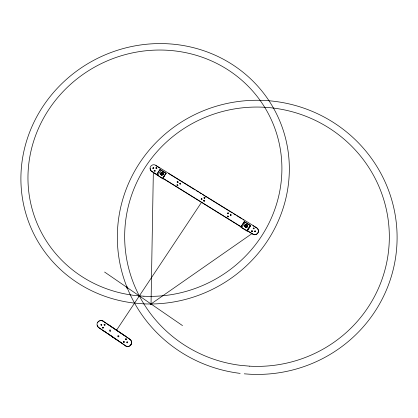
<?xml version="1.0" encoding="UTF-8"?>
<svg xmlns="http://www.w3.org/2000/svg" width="418" height="418" viewBox="0 0 418 418"><rect width="100%" height="100%" fill="white"/><g stroke="black" fill="none" stroke-linecap="round" stroke-linejoin="round"><path stroke-width="0.63" d="M153.338 172.211L151.034 303.964L251.976 233.615M244.781 226.441L244.927 224.921L246.343 224.278L247.618 225.161L247.503 226.937L246.082 227.575L244.781 226.441L246.082 227.575M244.812 226.697L244.927 224.921M247.503 226.937L247.618 225.161M163.255 174.74L163.281 172.953L162.074 172.117L160.684 172.738L160.502 174.196L161.87 175.361L163.255 174.74L163.281 172.953M252.373 231.389C252.629 229.634 250.429 231.42 252.127 231.415C252.639 229.853 250.434 231.99 252.242 231.593M228.432 213.217C225.804 214.753 229.513 210.803 227.685 213.781M178.136 182.431L177.734 181.861L177.295 182.509M177.822 185.075C175.842 186.804 177.964 182.614 177.352 185.796M153.683 167.984C151.635 169.133 153.678 166.813 153.531 167.634M255.628 231.52L255.398 231.791M228.259 216.864C227.93 214.272 226.854 218.227 228.228 216.54M204.898 198.075C204.412 196.12 203.843 199.323 204.763 197.824M180.712 184.166L180.362 183.486L179.923 184.139M103.455 327.864C102.473 329.18 101.809 326.374 103.178 327.404C102.885 329.212 102.096 326.505 103.445 327.498M155.146 171.218L154.801 170.549L154.362 171.192M246.735 230.699L250.084 225.532L250.695 225.427L244.358 221.509L240.998 226.676L241.719 227.585L247.357 230.799L250.711 225.621M247.357 230.799L250.695 225.427M241.024 226.869L244.358 221.509M241.719 227.585L245.073 222.428L244.384 221.707M116.538 330.215L130.076 339.379A3.924 3.772 -66.5 0 1 131.048 344.777A3.924 3.772 -66.5 0 1 125.761 345.921L98.617 327.534A3.893 3.72 -60.4 0 1 97.707 322.21A3.893 3.72 -60.4 0 1 102.948 321.066L116.538 330.215L201.544 202.302M204.062 198.508L205.144 196.883M247.336 230.611L252.733 233.965A3.746 3.668 0.4 0 0 257.906 232.826A3.746 3.668 0.4 0 0 256.741 227.763L155.663 165.262A3.631 3.454 -25.4 0 0 150.668 166.374A3.631 3.454 -25.4 0 0 151.624 171.176L162.43 178.334L165.8 173.365L166.233 173.345L165.554 174.337M162.43 178.334L162.853 178.324L166.113 173.089L160.094 169.368L156.713 174.337M163.866 176.83L164.88 175.335M156.839 174.588L160.094 169.368M157.664 175.377L161.034 170.419L160.219 169.624M253.987 228.897C254.813 227.69 252.524 227.596 253.324 228.871M227.559 216.284C227.533 217.501 228.865 215.934 227.46 216.059M231.049 215.484C231.786 214.565 229.748 214.481 230.391 215.458M127.725 342.65C126.586 343.69 126.34 341.051 127.537 342.096C127.412 343.842 126.21 341.401 127.694 342.06M204.637 201.272C205.374 200.363 203.362 200.279 203.989 201.246M105.153 325.105C104.186 326.04 104.066 323.741 105.132 324.52M177.88 185.608L177.587 185.801M126.403 339.662C125.363 340.32 125.525 338.199 126.461 338.972M124.381 342.379C123.472 343.021 123.373 341.104 124.35 341.605M101.814 325.173C100.597 325.925 100.597 323.495 101.678 324.499C101.652 326.108 100.357 324.102 101.788 324.415M244.958 225.177L246.343 224.278M246.056 227.324L247.477 226.681M160.502 174.196L161.709 175.037L163.098 174.41M112.797 337.143L125.761 345.921M98.617 327.534L112.771 337.033M201.591 198.545C199.976 200.405 203.19 198.707 201.748 198.848M117.62 330.936L115.561 329.562M244.279 373.823L249.358 374.199A139.884 137.078 1.6 0 0 383.588 178.711A139.884 137.078 1.6 0 0 144.053 156.64A139.884 137.078 1.6 0 0 239.216 373.264L240.157 373.368M121.074 342.734L121.424 342.833L119.302 341.391M125.531 345.858A3.929 3.783 -66.4 0 0 130.829 344.709L131.048 344.772M103.507 330.774L106.553 332.712M102.948 321.066L130.076 339.379M125.39 336.203L125.729 336.323L107.828 324.3M97.707 322.21L97.979 322.309M256.647 227.967L257.504 228.625A3.741 3.663 0.5 0 1 252.749 234.205L248.417 231.515L247.414 231.353L241.108 227.434L239.984 226.274L163.898 179.024L163.208 179.04L151.797 171.511A3.621 3.448 -25.4 0 1 150.234 168.438M159.906 168.141L155.83 165.601M168.47 173.439L195.117 189.918M196.23 190.603L198.451 191.977M199.558 192.667L201.225 193.696M202.338 194.38L204.559 195.755M205.666 196.439L232.314 212.924M233.427 213.608L235.647 214.983M236.76 215.667L241.756 218.76M242.863 219.445L243.976 220.134M252.942 225.678L256.119 227.638M161.034 170.419L165.8 173.365M245.073 222.428L250.084 225.532M162.733 178.078L240.998 226.676M107.614 333.433L114.522 338.136M115.582 338.857L118.237 340.665M104.599 272.05L182.509 325.601M246.798 224.832L247.644 225.417M163.438 173.282L162.074 172.117M254.818 231.447C256.804 231.682 254.113 229.691 254.881 231.734M254.928 231.771L254.86 231.044L255.597 231.17M153.15 168.679L153.108 167.989L153.845 168.208M111.24 336.062L113.315 337.436M201.319 199.59L201.455 198.89L202.113 199.187M153.03 168.365L153.202 168.705M154.158 170.581L154.331 170.915M155.047 170.612L155.219 170.946M156.113 167.722L156.28 168.057M156.499 168.48L156.666 168.82M161.709 175.037L161.87 175.361M177.023 184.777L177.159 185.09M177.77 185.242L177.906 185.555M177.19 182.243L177.331 182.556M177.995 181.83L178.131 182.149M180.174 183.178L180.304 183.492M156.969 168.313L156.327 168.026L156.118 168.616M201.596 199.438L201.695 199.731M203.806 200.807L203.9 201.095M204.616 200.394L204.71 200.682M204.005 197.353L204.099 197.651M227.591 213.457L227.648 213.734M228.406 213.044L228.463 213.316M230.6 215.327L230.658 215.594M230.647 214.429L230.699 214.7M161.949 172.843A0.763 0.726 -24.6 0 1 162.644 173.538A0.763 0.726 -24.6 0 1 161.97 174.301A0.763 0.726 -24.6 0 1 161.149 173.736M162.801 173.93A0.758 0.726 -24.6 0 1 162.377 174.552M161.625 174.525A0.758 0.726 -24.6 0 1 161.479 174.4M245.841 225.124A0.784 0.763 -3.7 0 1 246.975 225.704A0.784 0.763 -3.7 0 1 246.03 226.546A0.784 0.763 -3.7 0 1 245.544 225.391M246.756 226.619A0.779 0.763 -3.7 0 1 246.589 226.734M245.993 226.786A0.779 0.763 -3.7 0 1 245.805 226.697M162.801 174.369A0.909 0.873 -24.6 0 1 162.644 174.546M161.547 174.651A0.909 0.873 -24.6 0 1 161.238 174.316M129.857 339.306A3.929 3.783 -66.4 0 1 130.829 344.709M98.888 327.628A3.887 3.715 -60.4 0 1 97.347 325.204M98.643 321.546A3.887 3.715 -60.4 0 1 99.468 320.977M100.404 320.643A3.887 3.715 -60.4 0 1 103.209 321.17M230.24 214.747C230.731 216.508 231.676 213.567 230.24 214.747M203.796 200.52C204.277 202.26 205.228 199.349 203.796 200.52M204.877 197.557C203.796 199.036 203.953 196 204.877 197.557M179.771 183.486C180.231 185.205 181.187 182.332 179.771 183.486M177.138 181.856C177.598 183.57 178.554 180.701 177.138 181.856M154.174 170.523C154.618 172.221 155.585 169.379 154.174 170.523M155.93 167.947C156.379 169.64 157.34 166.803 155.93 167.947M123.399 341.793C123.827 343.68 124.909 340.565 123.399 341.793M125.426 339.071C125.855 340.952 126.931 337.843 125.426 339.071M104.066 324.593C104.484 326.453 105.566 323.375 104.066 324.593M253.271 228.312C253.606 229.649 254.63 227.496 253.271 228.312M143.917 296.226L134.779 295.463A128.086 122.014 -25.6 0 1 54.533 101.537A128.086 122.014 -25.6 0 1 271.261 119.6A128.086 122.014 -25.6 0 1 143.917 296.226M143.353 303.829L133.671 303.013A135.39 128.99 -25.6 0 1 49.068 97.911A135.39 128.99 -25.6 0 1 278.127 117.223A135.39 128.99 -25.6 0 1 143.353 303.829M249.687 366.178L240.115 365.306A132.334 129.664 1.5 0 1 149.869 160.486A132.334 129.664 1.5 0 1 376.498 181.14A132.334 129.664 1.5 0 1 249.687 366.178M139.633 296.602A0.637 0.617 -55.1 0 0 139.774 295.516A0.637 0.617 -55.1 0 0 138.771 295.965A0.637 0.617 -55.1 0 0 139.633 296.602M151.3 304.529A0.637 0.622 -58.1 0 0 151.384 303.431A0.637 0.622 -58.1 0 0 150.407 303.928A0.637 0.622 -58.1 0 0 151.3 304.529M127.344 288.106A0.637 0.617 -52.6 0 0 127.511 287.03A0.637 0.617 -52.6 0 0 126.502 287.453A0.637 0.617 -52.6 0 0 127.344 288.106M245.747 226.19A0.784 0.763 -3.8 0 0 246.954 225.579A0.784 0.763 -3.8 0 0 245.81 224.868A0.784 0.763 -3.8 0 0 245.747 226.19M161.547 173.961A0.763 0.726 -24.6 0 0 162.461 173.021A0.763 0.726 -24.6 0 0 161.186 172.754A0.763 0.726 -24.6 0 0 161.547 173.961M110.31 331.171A0.653 0.622 -62.3 0 0 110.409 330.053A0.653 0.622 -62.3 0 0 109.417 330.56A0.653 0.622 -62.3 0 0 110.31 331.171M118.587 336.772A0.632 0.606 -64.1 0 0 118.681 335.691A0.632 0.606 -64.1 0 0 117.724 336.176A0.632 0.606 -64.1 0 0 118.587 336.772"/></g></svg>
